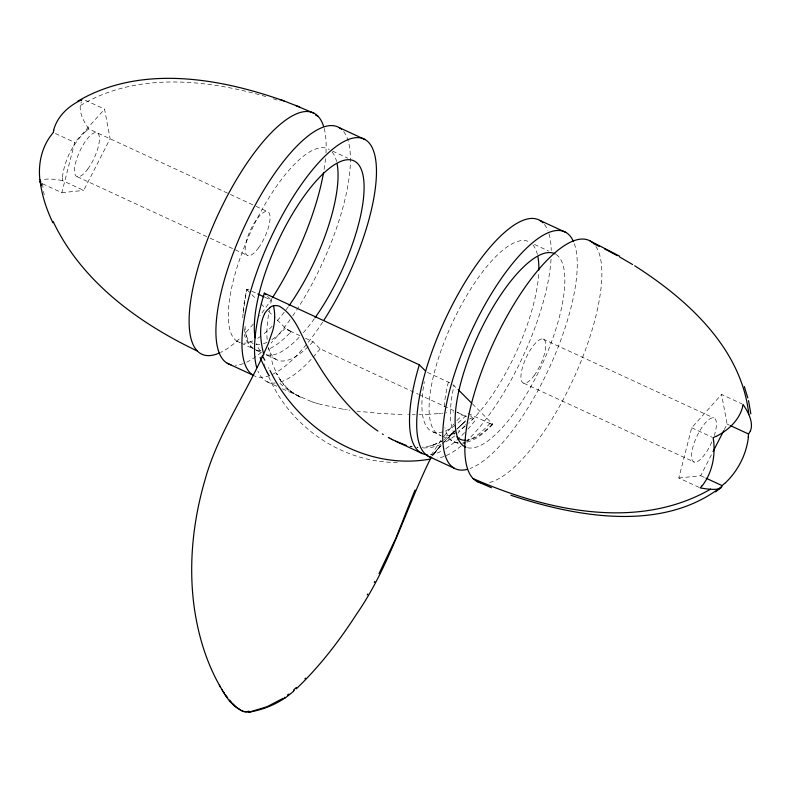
<?xml version="1.0" encoding="UTF-8"?>
<svg xmlns="http://www.w3.org/2000/svg" width="791" height="791" viewBox="0 0 791 791"><rect width="100%" height="100%" fill="white"/><g stroke="black" fill="none" stroke-linecap="round" stroke-linejoin="round"><path stroke-width="0.59" stroke-dasharray="3.96 2.97" d="M242.748 317.755L243.836 304.654L246.703 289.358M85.28 100.22L104.57 109.138L110.117 138.771L83.698 190.404L62.262 180.496L62.598 177.174M42.526 183.769L61.817 192.688L74.72 142.459L104.57 109.138M699.175 487.414L678.816 478.001L691.71 427.773L721.57 394.452L741.928 403.875M678.816 478.001L700.697 475.727L711.94 453.757M724.309 429.582L727.117 424.095L721.57 394.452M431.105 455.181L441.062 440.043M469.666 419.19L470.289 418.271L475.154 420.525A130.495 43.07 -65.2 0 1 467.61 429.394M440.103 446.282L432.806 455.369L441.754 444.572M432.806 455.359L435.525 451.542M443.899 436.256L453.846 424.065M465.731 424.579L465.316 425.103M464.693 425.874L457.841 433.29M437.482 449.258L433.952 453.629A40.825 34.844 -66.9 0 0 432.42 455.735M437.769 448.932L441.2 445.076M456.901 420.565L462.606 414.919M299.908 335.661L291.137 331.607L289.565 333.278M443.82 442.248L449.792 436.128M442.574 443.711L454.093 431.866M450.089 435.821L450.702 435.218M451.305 434.615L452.215 433.715M492.773 424.391C485.318 431.649 477.26 439.46 466.927 442.169M453.737 432.222L449.189 436.731L454.044 431.926M452.65 433.28L455.092 430.917L451.374 434.417L453.807 432.143M456.803 429.256L458.029 428.079M457.722 428.376L459.264 426.913M458.345 427.793L460.817 425.439M459.887 426.319L463.308 423.106M461.133 425.153L465.592 420.95L462.686 423.689M86.14 131.168L88.691 128.864L229.261 193.933M464.248 422.236L465.8 420.792M453.045 432.835L455.487 430.64L444.186 439.658M454.865 435.95L444.483 442.96M80.395 105.529C136.892 71.487 207.993 79.515 268.545 97.333M436.543 443.761L431.817 445.521L442.031 441.042L439.667 442.258L440.557 441.783M439.667 442.258L442.92 440.528M440.943 444.611L432.252 447.251L423.155 448.082M434.13 444.809L427.941 446.599M430.215 445.986L422.196 447.261M453.767 411.933L453.035 412.022M446.727 412.773L445.887 412.872M61.817 192.688L83.698 190.404M442.95 413.179L442.11 413.258M441.269 413.347L438.748 413.574M437.907 413.644L429.938 414.227M429.098 414.276L422.384 414.583M421.544 414.613L419.032 414.672M415.255 414.731L412.319 414.751M397.359 462.438C337.312 462.913 280.884 420.159 263.67 362.891M408.551 414.721L407.721 414.711M401.868 414.593L379.522 413.377L356.998 411.152M416.738 447.202L417.846 447.271M243.529 312.653A101.624 33.538 -65.2 0 1 246.97 289.783A7.851 0.89 27.1 0 1 247 289.229L249.145 289.971M492.477 424.451L492.269 424.411M247 289.229L249.036 289.921M418.172 447.795L417.312 447.706M349.978 410.232L349.207 410.124M347.289 409.847L346.527 409.728M345.766 409.609L345.005 409.491M344.243 409.372L343.482 409.254M342.73 409.135L320.108 404.28M62.262 180.496L56.141 179.567A71.131 12.943 21.1 0 0 42.566 179.953M412.071 446.599L409.797 446.124M412.299 446.875L410.262 446.411M455.052 442.129L458.157 442.93M319.693 404.161L319.06 403.983M318.644 403.865L316.351 403.183M315.935 403.054L314.502 402.609M314.096 402.481L311.684 401.68M273.172 98.737L279.965 101.06M311.288 401.541L282.268 388.776M491.211 424.085L491.765 424.273L490.885 423.956M490.509 423.798L468.015 413.406A106.469 35.14 -65.2 0 1 456.763 423.956M490.38 423.739L489.906 423.521A106.469 35.14 -65.2 0 1 466.809 441.24M466.69 416.798L462.705 414.959M256.284 350.275L260.664 352.292M266.132 354.803L278.175 360.34M332.606 151.121L347.793 158.141M534.479 244.468L548.578 250.994M230.369 194.448L254.91 205.798M256.027 206.313L267.18 211.474M542.913 338.983L713.541 417.885M727.117 424.095L729.262 425.083M55.429 133.541L74.72 142.459M691.71 427.773L712.078 437.196M77.419 176.818L209.012 237.676M210.129 238.19L248.048 255.72M523.79 383.23L694.419 462.132M700.697 475.727L704.979 477.705M251.775 291.177L257.253 293.718M264.916 297.258L271.471 300.293A106.469 35.14 -65.2 0 0 270.769 303.289M427.367 372.383L449.881 382.844M305.375 338.192L313.028 341.732L320.167 348.851L418.113 394.145M418.825 394.472L453.836 410.658M236.984 341.218L240.237 342.721A106.469 35.14 -65.2 0 1 251.182 230.883A106.469 35.14 -65.2 0 1 329.353 149.618M241.324 343.225L253.258 348.742M254.346 349.236L260.852 352.252M433.161 432.005L441.022 435.574A106.469 35.14 -65.2 0 1 451.968 323.737A106.469 35.14 -65.2 0 1 530.138 242.461M441.912 436.059L458.385 443.593M266.982 381.707L276.81 386.245M289.694 330.905L287.598 329.709L291.137 331.607L287.598 329.709A7.851 0.89 27.1 0 1 285.462 328.166L274.091 316.825M300.461 397.181L289.012 390.764L279.796 383.289M291.137 331.607L289.99 331.053M300.283 397.102L297.98 395.984L298.504 396.242M456.714 412.002L457.603 412.437M457.346 412.309L457.989 412.625M457.86 412.566L458.721 412.991M458.612 412.932L461.469 414.355M461.44 414.336L462.181 414.711M299.235 396.598L292.621 392.702L287.133 388.223L289.279 390.161L282.773 383.348L283.742 384.535L279.787 379.126L281.398 381.519L280.538 380.234M452.838 384.594L458.839 390.329M253.357 348.712C248.493 345.44 245.694 339.922 244.29 334.375M472.395 403.845L492.615 424.025M470.398 415.779L475.154 420.525M267.506 296.338L271.471 300.293M246.97 289.783L255.79 298.573M260.971 303.734L265.42 308.174M268.624 311.367L273.211 315.955M88.691 128.864L85.22 123.317A71.18 28.278 33.5 0 1 80.346 105.5A75.669 30.058 33.5 0 1 81.503 101.821M280.657 380.412L276.583 373.461L277.315 374.865L272.915 364.948L268.426 347.704M43.456 191.343L44.256 194.813M42.526 183.542L43.189 189.118M320.167 348.851A130.495 43.07 -65.2 0 1 278.501 382.488M275.258 383.022A130.495 43.07 -65.2 0 1 257.896 371.038M313.028 341.732A106.469 35.14 -65.2 0 1 268.535 347.783M267.14 339.448A106.469 35.14 -65.2 0 1 269.355 310.052M285.462 328.156A101.624 33.538 -65.2 0 1 271.649 339.774M267.081 342.295A101.624 33.538 -65.2 0 1 262.75 343.897M259.794 344.461A101.624 33.538 -65.2 0 1 255.987 344.372M253.08 343.472A101.624 33.538 -65.2 0 1 244.182 328.591M458.038 442.762A106.469 35.14 -65.2 0 1 444.938 427.644M444.156 406.633A106.469 35.14 -65.2 0 1 448.349 382.083M492.516 423.927A101.653 33.548 -65.2 0 1 466.571 440.251M454.696 434.19A101.653 33.548 -65.2 0 1 454.024 385.533M455.062 425.251A106.469 35.14 -65.2 0 1 424.342 381.717M464.604 432.637A130.495 43.07 -65.2 0 1 445.56 448.794M440.666 451.532A130.495 43.07 -65.2 0 1 428.218 454.766M289.565 333.268A106.459 35.13 -65.2 0 1 267.892 349.375M261.04 350.888A106.459 35.13 -65.2 0 1 256.175 350.176M252.932 348.386A106.459 35.13 -65.2 0 1 245.072 326.376M268.91 368.497A53.818 10.421 62 0 1 268.574 367.548M574.325 243.677A130.495 43.07 -65.2 0 1 548.924 368.695A130.495 43.07 -65.2 0 1 470.121 468.48M556.172 254.504A106.469 35.14 -65.2 0 1 541.983 364.829A106.469 35.14 -65.2 0 1 467.056 447.577M544.416 224.407A130.495 43.07 -65.2 0 1 547.906 230.616M549.003 233.82A130.495 43.07 -65.2 0 1 551.228 250.5M551.03 259.25A130.495 43.07 -65.2 0 1 466.66 441.062M461.202 445.906A130.495 43.07 -65.2 0 1 446.292 455.557M444.097 456.447A130.495 43.07 -65.2 0 1 437.215 458.019M532.877 244.884A106.469 35.14 -65.2 0 1 537.405 254.465M538.641 274.507A106.469 35.14 -65.2 0 1 468.628 423.264M465.138 426.3A106.469 35.14 -65.2 0 1 458.365 431.224M456.387 432.39A106.469 35.14 -65.2 0 1 444.769 436.009M62.43 177.164A73.079 68.481 -45.1 0 1 86.031 131.049M324.191 128.409A132.918 43.861 -65.2 0 1 325.951 152.89M325.496 158.615A132.918 43.861 -65.2 0 1 323.727 171.598M272.055 298.326A132.918 43.861 -65.2 0 1 259.725 315.916M253.298 324.003A132.918 43.861 -65.2 0 1 244.083 334.267M239.218 339.032A132.918 43.861 -65.2 0 1 220.976 352.262M322.659 322.115A130.495 43.07 -65.2 0 1 254.158 375.765M314.353 318.714A106.469 35.14 -65.2 0 1 302.834 333.268M299.117 337.312A106.469 35.14 -65.2 0 1 266.27 354.734M260.279 350.828A106.469 35.14 -65.2 0 1 256.393 343.502M343.63 131.553A130.495 43.07 -65.2 0 1 292.71 315.906M290.07 319.693A130.495 43.07 -65.2 0 1 270.967 343.126M261.356 352.272A130.495 43.07 -65.2 0 1 245.507 362.713M243.302 363.593A130.495 43.07 -65.2 0 1 235.253 365.224M332.091 152.04A106.469 35.14 -65.2 0 1 336.62 161.611M288.32 306.671A106.469 35.14 -65.2 0 1 276.049 322.066M272.203 326.179A106.469 35.14 -65.2 0 1 262.642 334.82M260.931 336.106A106.469 35.14 -65.2 0 1 255.602 339.537M252.725 340.99A106.469 35.14 -65.2 0 1 243.984 343.165M595.87 246.426A132.918 43.861 -65.2 0 1 574.365 376.902A132.918 43.861 -65.2 0 1 488.67 482.658M711.841 441.971A24.165 7.979 -65.2 0 1 691.927 459.334A24.165 7.979 -65.2 0 1 706.076 422.097A24.165 7.979 -65.2 0 1 714.313 435.485M435.544 451.572L432.796 455.389L435.554 451.592M293.827 393.513L292.621 392.702L293.827 393.513M291.454 391.871L290.287 390.962L291.454 391.871M87.801 169.076A24.165 7.979 -65.2 0 0 97.342 132.868A24.165 7.979 -65.2 0 0 75.807 162.135A24.165 7.979 -65.2 0 0 87.801 169.076M258.43 247.979A24.165 7.979 -65.2 0 0 267.971 211.77A24.165 7.979 -65.2 0 0 246.436 241.037A24.165 7.979 -65.2 0 0 258.43 247.979M534.172 375.488A24.165 7.979 -65.2 0 0 543.714 339.28A24.165 7.979 -65.2 0 0 522.179 368.547A24.165 7.979 -65.2 0 0 534.172 375.488"/><path stroke-width="1.19" d="M52.868 222.726C46.521 209.516 41.903 195.446 40.114 180.872L41.122 185.727L40.47 182.138M724.675 483.331C723.884 484.3 721.946 485.318 722.064 486.198C663.135 532.748 576.777 517.195 510.907 495.265M750.402 430.917L748.553 434.002L748.217 437.324M53.323 132.354L53.808 130.218M742.482 406.693L742.996 404.369L744.41 406.495A75.669 30.058 33.5 0 1 748.85 414.642A71.18 28.278 33.5 0 1 750.392 430.907M415.038 490.005L395.658 538.671L378.998 573.653M264.53 313.889C258.38 326.663 260.575 341.494 263.789 354.764M713.067 451.552L723.745 430.68M431.441 457.178A40.825 34.844 -66.9 0 0 430.294 459.027C405.081 510.422 389.567 566.583 356.583 614.103C339.21 641.026 319.524 666.645 296.309 688.803M374.291 582.423L374.815 581.454M367.202 594.911L367.756 593.962M721.55 487.266L721.59 487.207A71.131 12.943 21.1 0 1 710.496 489.263M702.052 485.684L700.243 487.909L702.546 488.304A75.778 13.783 21.1 0 0 710.456 489.253M53.284 132.552L51.474 134.777A72.96 60.165 55.5 0 0 39.817 179.517M305.544 678.124L304.93 678.767M293.461 691.393L287.489 696.248A63.952 28.852 -60.7 0 1 284.997 697.949M288.893 694.073L288.29 694.557M287.993 694.795L287.39 695.269M715.469 491.883L720.097 488.354M269.642 307.6C272.361 305.375 276.079 305.069 279.322 306.186C298.247 317.24 302.429 342.009 314.739 358.887C331.063 386.492 351.174 412.793 377.91 431.055M284.997 698.018C274.813 704.771 263.245 709.527 251.231 711.752M283.148 698.315L266.883 706.778L250.085 711.841M710.447 489.243C637.319 531.196 545.958 510.63 473.058 478.525M77.785 101.228C140.274 64.328 219.186 77.894 284.048 100.961M80.405 100.536L81.078 100.2M715.875 436.385L713.373 437.581M81.414 100.032L81.928 99.785M462.992 443.079L464.772 442.742M429.8 459.146L430.344 459.057M429.048 459.284C363.573 470.586 297.96 428.712 269.988 370.406M249.877 711.88L245.111 711.969M251.024 711.781L249.481 712.038M249.353 711.959L248.73 712.157M406.159 445.274L405.13 444.947M404.537 444.75L395.648 441.2M243.499 711.396C247.346 713.037 238.328 709.27 242.886 711.267M295.527 105.44L314.432 113.479M280.054 99.439L299.552 106.973M315.649 115.189L317.913 116.178M476.538 481.215L491.419 487.731M339.102 127.569L365.135 139.611M539.887 220.422L565.921 232.455M730.33 425.578L748.553 434.002M706.056 478.199L722.124 485.634M256.699 367.548A130.495 43.07 -65.2 0 1 264.332 293.174L419.319 364.839L425.667 371.167M257.797 293.965L264.095 296.882M227.244 363.257L253.268 375.3A130.495 43.07 -65.2 0 1 278.926 221.52A130.495 43.07 -65.2 0 1 372.551 148.421A130.495 43.07 -65.2 0 1 323.944 320.118M392.959 439.915L421.969 453.372M428.03 456.11L454.064 468.143M590.165 240.998L619.363 256.017M593.655 243.687L599.192 246.387M604.729 249.086L606.934 250.164M197.315 351.016C138.583 323.015 81.621 281.626 53.096 221.45M392.652 439.766L391.466 439.153M391.169 439.005L389.231 437.977M608.042 250.698L617.306 255.701M619.363 256.808L632.632 264.56M388.935 437.809L388.341 437.482M634.679 265.776C687.666 299.502 741.79 348.594 748.84 414.642M383.269 434.516L382.369 433.962M458.404 389.894L471.663 403.123M264.332 293.174L265.924 294.756M232.336 703.239L236.657 707.421L241.166 710.476L235.016 706.511L229.677 701.251M231.664 702.457L229.588 700.015M229.627 701.192L225.633 695.813M227.66 697.711L226.73 696.535M226.305 695.981L225.287 694.627M224.595 693.648L224.209 693.094M224.169 693.035L223.784 692.471M223.744 692.412L223.398 691.898M225.544 695.675L224.684 694.32M223.171 691.552L222.508 690.701M222.113 689.89L222.528 690.543L220.313 686.875M223.813 692.926L222.775 691.176M273.498 305.662A43.91 36.94 -83.1 0 1 272.687 330.816L268.139 343.956L262.632 356.108C243.608 397.359 217.139 435.831 204.958 480.058C199.668 498.251 195.822 516.869 193.666 535.695C191.026 558.812 190.957 582.265 193.953 605.352C197.76 633.838 206.016 662.057 220.442 687.043M219.868 686.113L219.364 685.224M264.876 360.231L262.296 355.831L262.216 357.097M744.331 386.552L747.792 397.952M748.543 400.632L750.847 413.831M713.146 437.69L713.551 440.933M40.381 182.77L39.985 179.527M427.229 454.716A130.495 43.07 -65.2 0 1 419.319 364.839M465.375 440.31A101.653 33.548 -65.2 0 1 456.891 436.958M248.849 711.129A38.808 18.411 -74.5 0 1 245.872 711.762M284.74 697.296A62.262 27.507 -61 0 1 284.434 697.514M294.242 690.494A58.969 23.137 -58.1 0 1 293.926 690.78M296.318 687.478A61.105 23.394 -57 0 1 293.57 690.039M269.167 375.784A35.803 7.218 63.6 0 1 260.12 357.443M264.481 313.869A25.055 20.665 25.3 0 1 269.899 307.867M466.937 469.459A130.495 43.07 -65.2 0 1 471.663 330.579A130.495 43.07 -65.2 0 1 573.534 241.7M465.929 447.202A106.469 35.14 -65.2 0 1 477.991 335.77A106.469 35.14 -65.2 0 1 555.134 253.901M431.748 457.613A130.495 43.07 -65.2 0 1 446.45 316.796A130.495 43.07 -65.2 0 1 543.022 222.844M537.929 256.897A106.469 35.14 -65.2 0 1 538.839 270.038M40.479 182.138A75.778 13.783 21.1 0 1 40.756 181.436M219.918 352.766A132.918 43.861 -65.2 0 1 217.1 216.694A132.918 43.861 -65.2 0 1 323.549 126.214M323.539 172.695A132.918 43.861 -65.2 0 1 272.658 297.376M53.659 130.199A72.96 50.466 5.3 0 1 80.287 100.427M255.058 337.836A106.469 35.14 -65.2 0 1 301.203 200.261A106.469 35.14 -65.2 0 1 363.662 179.33A106.469 35.14 -65.2 0 1 315.055 317.725M230.962 364.76A130.495 43.07 -65.2 0 1 245.042 225.267A130.495 43.07 -65.2 0 1 341.494 129.299M337.144 164.044A106.469 35.14 -65.2 0 1 289.022 305.692M713.67 440.943A72.96 60.165 55.5 0 1 702.19 485.812M748.385 437.334A73.079 68.481 -45.1 0 1 724.783 483.449M480.503 482.737A132.918 43.861 -65.2 0 1 494.375 340.901A132.918 43.861 -65.2 0 1 592.845 242.916M742.66 406.722A72.96 50.466 5.3 0 1 715.964 436.464"/></g></svg>
